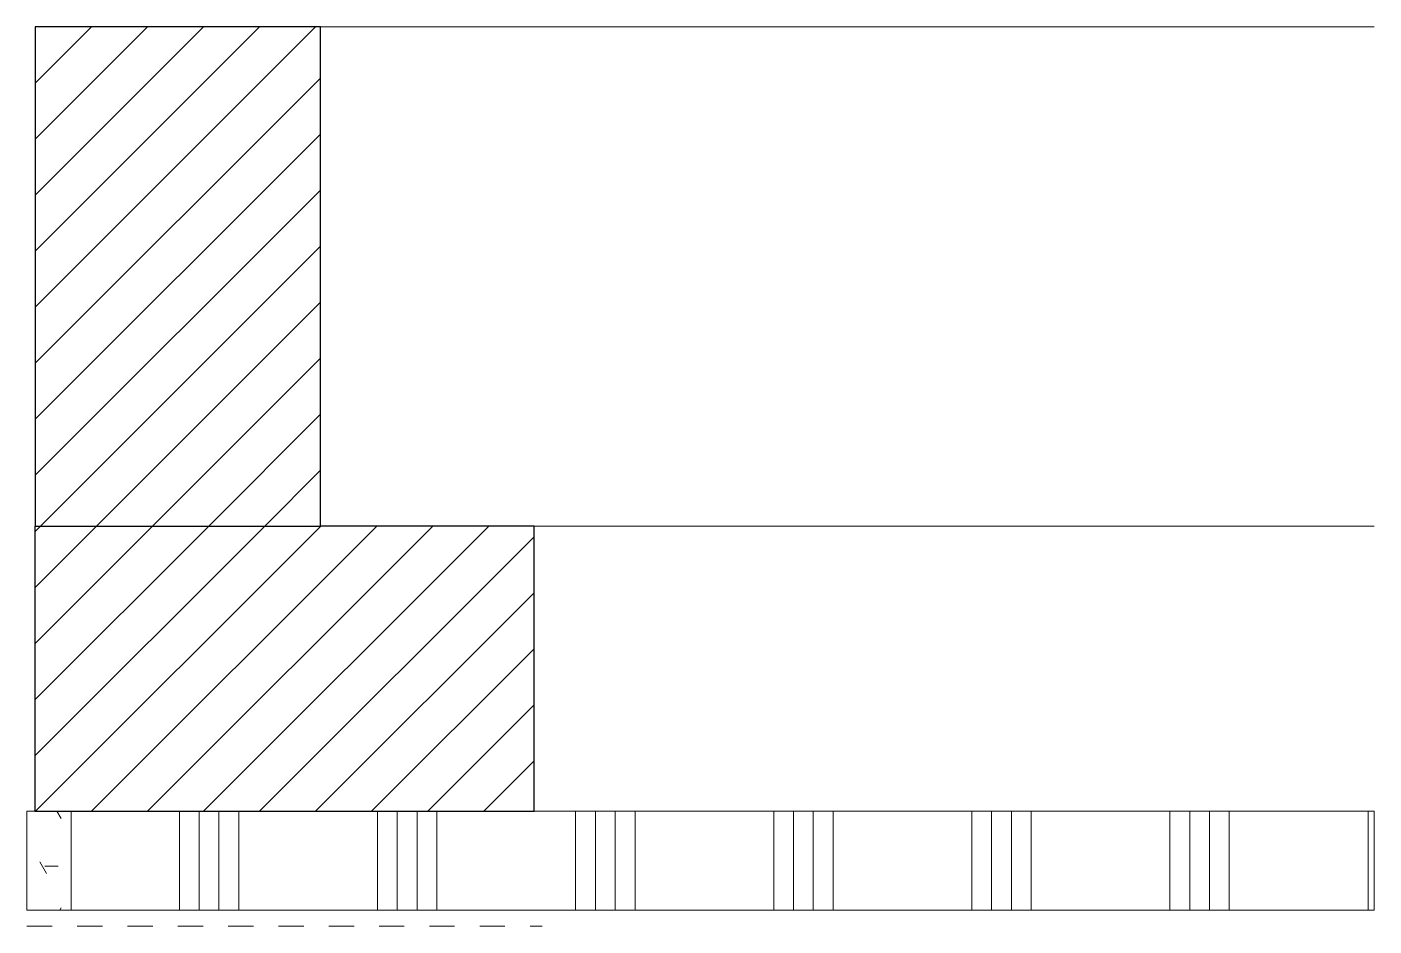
# Model space of a CAD drawing. Header units: metres. Extents: x 0 to 170, y -2 to 111.
import ezdxf

# ---------------------------------------------------------------- set-up
doc = ezdxf.new("R2010")
doc.units = ezdxf.units.M
doc.linetypes.add('Dash', pattern=[6.35, 3.175, -3.175])
doc.layers.add('A-DETL-GENF', color=92, linetype='Continuous', lineweight=18)
pattern_1 = [(45, (9334.22, 1270.485), (-3.535534, 3.535534), [])]

# ---------------------------------------------------------------- blocks, each defined once
blk = doc.blocks.new('45 vast plafond - houten regelwerk-2951142-00_0 Basismaterialen')
at = {"layer": 'A-DETL-GENF', "lineweight": 13}
h = blk.add_hatch(dxfattribs=at)
h.set_pattern_fill('FP_80', color=256, style=0, pattern_type=2)
h.set_pattern_definition(pattern_1)
h.paths.add_polyline_path([(37.05, 48.5), (37.05, 111.5), (1.05, 111.5), (1.05, 48.5)])
h = blk.add_hatch(dxfattribs=at)
h.set_pattern_fill('FP_80', color=256, style=0, pattern_type=2)
h.set_pattern_definition(pattern_1)
h.paths.add_polyline_path([(1.05, 12.5), (64, 12.5), (64, 48.5), (1, 48.5), (1, 12.5)])
h = blk.add_hatch(dxfattribs=at)
h.set_pattern_fill('FP_78', color=256, style=0, pattern_type=2)
h.set_pattern_definition([(0, (9334.22, 1270.485), (20.32, 5.08), [1.676, -13.564, 1.676, -13.564, -81.28]), (0, (9334.22, 1270.485), (20.32, 5.08), [-30.48, 1.676, -28.804, 1.676, -13.564, -35.56]), (0, (9334.22, 1270.485), (20.32, 5.08), [-76.2, 1.676, -8.484, 1.676, -23.724]), (120, (9341.84, 1273.025), (-14.559409, 15.0576362), [1.676, -13.564, 1.676, -13.564, -81.28]), (120, (9341.84, 1273.025), (-14.559409, 15.0576362), [-30.48, 1.676, -28.804, 1.676, -13.564, -35.56]), (120, (9341.84, 1273.025), (-14.559409, 15.0576362), [-76.2, 1.676, -8.484, 1.676, -23.724]), (240, (9344.38, 1283.185), (-5.760591, -20.1376362), [1.676, -13.564, 1.676, -13.564, -81.28]), (240, (9344.38, 1283.185), (-5.760591, -20.1376362), [-30.48, 1.676, -28.804, 1.676, -13.564, -35.56]), (240, (9344.38, 1283.185), (-5.760591, -20.1376362), [-76.2, 1.676, -8.484, 1.676, -23.724])])
h.paths.add_polyline_path([(1, 0), (5.56, 0), (5.56, 12.5), (0, 12.5), (0, 0)])
h = blk.add_hatch(dxfattribs=at)
h.set_pattern_fill('FP_79', color=256, style=0, pattern_type=2)
h.set_pattern_definition([(90, (9344.22, 1270.485), (-25, 1e-15), []), (90, (9346.72, 1270.485), (-25, 1e-15), []), (90, (9349.22, 1270.485), (-25, 1e-15), []), (90, (9351.72, 1270.485), (-25, 1e-15), [])])
h.paths.add_polyline_path([(170, 0), (170, 12.5), (5.56, 12.5), (5.56, 0), (64, 0)])
at = {"layer": 'A-DETL-GENF', "lineweight": 25}
for p, q in [((37.05, 111.5), (1.05, 111.5)), ((1.05, 111.5), (1.05, 48.5)), ((37.05, 48.5), (37.05, 111.5)), ((1, 48.5), (1, 12.5)), ((1.05, 48.5), (37.05, 48.5)), ((64, 48.5), (37.05, 48.5)), ((64, 12.5), (64, 48.5)), ((1, 12.5), (64, 12.5))]:
    blk.add_line(p, q, dxfattribs=at)
at = {"layer": 'A-DETL-GENF', "lineweight": 13}
for p, q in [((37.05, 111.5), (170, 111.5)), ((64, 48.5), (170, 48.5)), ((1, 12.5), (0, 12.5)), ((0, 12.5), (0, 0)), ((0, 0), (5.56, 0))]:
    blk.add_line(p, q, dxfattribs=at)
at = {"layer": 'A-DETL-GENF'}
for p, q in [((5.56, 12.5), (5.56, 0)), ((170, 12.5), (64, 12.5)), ((170, 0), (170, 12.5)), ((5.56, 0), (170, 0))]:
    blk.add_line(p, q, dxfattribs=at)
at = {"layer": 'A-DETL-GENF', "linetype": 'Dash'}
blk.add_line((0, -2), (65, -2), dxfattribs=at)

msp = doc.modelspace()

# ---------------------------------------------------------------- block references
msp.add_blockref('45 vast plafond - houten regelwerk-2951142-00_0 Basismaterialen', (0, 0))

doc.saveas('drawing.dxf')
